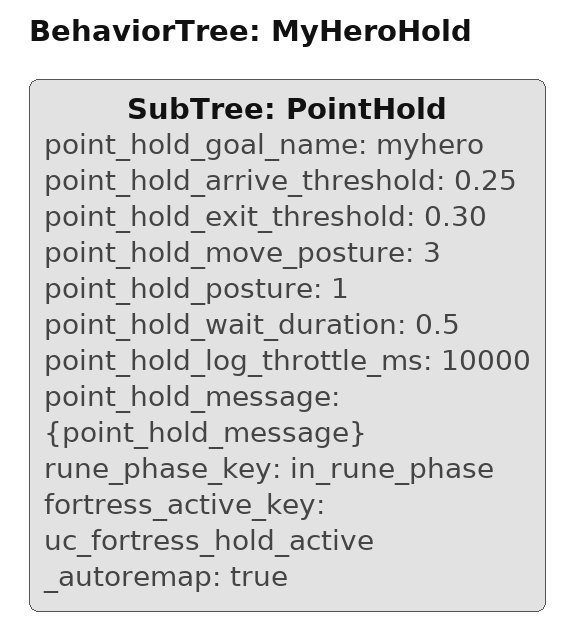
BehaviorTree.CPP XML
<?xml version="1.0" encoding="UTF-8"?>
<root BTCPP_format="4">
  <BehaviorTree ID="MyHeroHold">
    <SubTree
      ID="PointHold"
      point_hold_goal_name="myhero"
      point_hold_arrive_threshold="0.25"
      point_hold_exit_threshold="0.30"
      point_hold_move_posture="3"
      point_hold_posture="1"
      point_hold_wait_duration="0.5"
      point_hold_log_throttle_ms="10000"
      point_hold_message="{point_hold_message}"
      rune_phase_key="in_rune_phase"
      fortress_active_key="uc_fortress_hold_active"
      _autoremap="true"/>
  </BehaviorTree>
</root>
